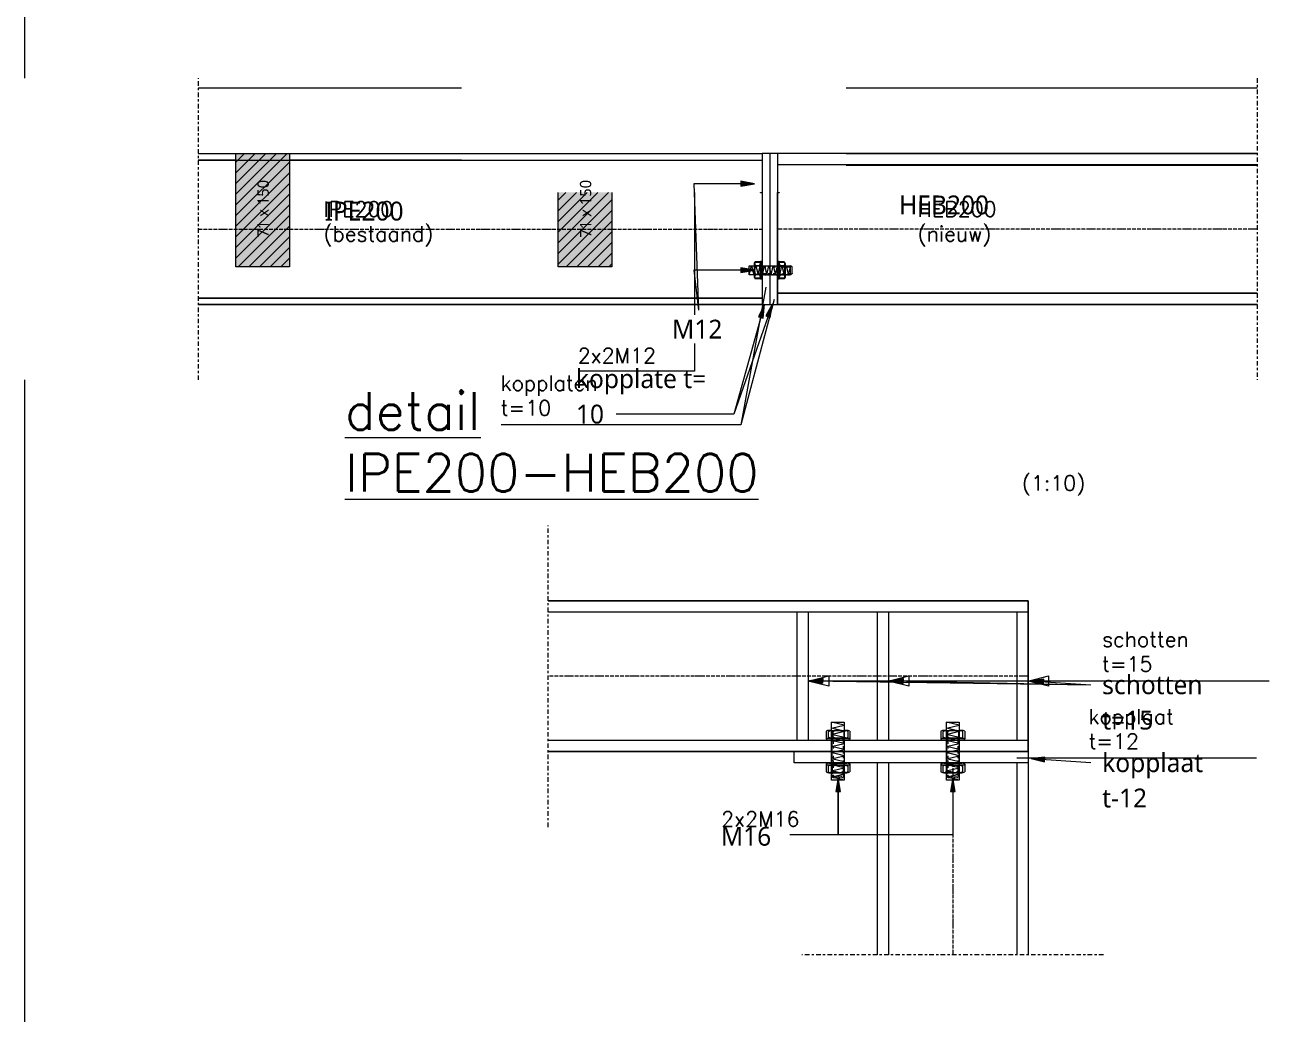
# Model space of a CAD drawing. Header units: millimetres. Extents: x -14163 to 55687, y -143 to 37302.
# Drawn here: x 24256 to 25906, y 31679 to 32990 of the extents above; entities that cross this region are included whole.
import ezdxf

# ---------------------------------------------------------------- set-up
doc = ezdxf.new("R2010")
doc.units = ezdxf.units.MM
for name, pattern in [('Dash', [6.35, 3.175, -3.175]), ('MV_center', [15, 6, -3, 3, -3]), ('MV_hartlijn_staal', [6.6, 5, -0.8, 0, -0.8]), ('Streep 1_1', [2, 1, -1])]:
    doc.linetypes.add(name, pattern=pattern)
for name, color, linetype, lineweight in [('A-ANNO-NOTE', 131, 'Continuous', 18), ('A-DETL', 90, 'Continuous', 13), ('A-DETL-GENF', 92, 'Continuous', 18), ('A-DETL-GENF-HDLN', 1, 'Dash', 18), ('A-DETL-IDEN', 3, 'Continuous', 18), ('A-DETL-MEDM', 33, 'Continuous', 18), ('ARCERING', 55, 'Continuous', 13), ('doorbraakdetails_dwg', 8, 'Continuous', 13), ('G-ANNO-TEXT', 231, 'Continuous', 13), ('MAATVOERING', 1, 'Continuous', 13), ('STAAL', 2, 'Continuous', 13)]:
    doc.layers.add(name, color=color, linetype=linetype, lineweight=lineweight)
doc.styles.add('RomanS_1', font='romans__.ttf', dxfattribs={"height": 1270})
doc.styles.add('RomanS_2', font='romans__.ttf', dxfattribs={"height": 508})
doc.styles.add('Segoe UI', font='segoeui.ttf', dxfattribs={"height": 15})
doc.styles.add('Segoe UI_3', font='segoeui.ttf', dxfattribs={"height": 25})

# ---------------------------------------------------------------- blocks, each defined once
blk = doc.blocks.new('doorbraakdetails_dwg_MOER-5098697-Details Constructie')
at = {"layer": 'ARCERING', "color": 2}
for p, q in [((-5.08, 3.74), (-5.08, 0.32)), ((-3.81, 4.06), (3.81, 4.06)), ((-3.81, 0), (3.81, 0)), ((-2.54, 3.74), (-2.54, 0.32)), ((2.54, 3.74), (2.54, 0.32)), ((5.08, 3.74), (5.08, 0.32))]:
    blk.add_line(p, q, dxfattribs=at)
for centre, radius, start, end in [((-3.81, 1.4), 2.66, 61.4929, 118.5071), ((-3.81, 2.66), 2.66, 241.4929, 298.5071), ((0, -6.1), 10.16, 75.5225, 104.4775), ((0, 10.16), 10.16, 255.5225, 284.4775), ((3.81, 1.4), 2.66, 61.4929, 118.5071), ((3.81, 2.66), 2.66, 241.4929, 298.5071)]:
    blk.add_arc(centre, radius, start, end, dxfattribs=at)
blk = doc.blocks.new('doorbraakdetails_dwg_MOER_BOUT_MOER12-5098698-Details Constructie')
at = {"layer": 'ARCERING', "flags": 128}
blk.add_lwpolyline([(-290, 1397), (320, 1251), (-290, 1104), (320, 957), (-290, 810), (320, 664), (-290, 517), (320, 370), (-290, 224), (320, 77), (-290, -70), (320, -216), (-290, -363), (320, -510), (-290, -656), (320, -803), (-290, -950), (320, -1096), (-290, -1243), (320, -1390)], dxfattribs=at)
at = {"layer": 'MAATVOERING', "color": 2, "flags": 128}
blk.add_lwpolyline([(-290, 1397), (320, 1397), (320, -1387), (-290, -1387)], close=True, dxfattribs=at)
at = {"xscale": 112.5, "yscale": 112.5, "zscale": 112.5, "rotation": 180}
for p in [(15, 1042), (15, -538)]:
    blk.add_blockref('doorbraakdetails_dwg_MOER-5098697-Details Constructie', p, dxfattribs=at)
blk = doc.blocks.new('doorbraakdetails_dwg_aanwijspijl-5098864-Details Constructie')
at = {"layer": 'MAATVOERING', "flags": 128}
blk.add_lwpolyline([(-687, 178), (0, 0), (-687, -178)], close=True, dxfattribs=at)
blk = doc.blocks.new('doorbraakdetails_dwg-4168051-Details Constructie')
at = {"layer": 'MAATVOERING'}
for p, q in [((228343, 155128), (228343, 167343)), ((234186, 154801), (243056, 154801)), ((256010, 154801), (269852, 154801)), ((252128, 148668), (250899, 148668)), ((253579, 147675), (252459, 143459)), ((228343, 100271), (228343, 144968)), ((270257, 134830), (254734, 134830)), ((269828, 132229), (261758, 132229)), ((255732, 131257), (255732, 129654))]:
    blk.add_line(p, q, dxfattribs=at)
at = {"layer": 'MAATVOERING', "flags": 128}
for points in [[(250899, 151279), (250899, 145260), (246979, 145260)], [(253303, 148095), (252459, 143459), (244389, 143459)], [(259603, 131257), (259603, 129654), (251812, 129654)]]:
    blk.add_lwpolyline(points, dxfattribs=at)
at = {"layer": 'STAAL', "color": 1}
for p, q in [((235453, 152588), (234186, 152588)), ((243056, 152588), (237256, 152588)), ((235453, 152372), (234186, 152372)), ((243056, 152372), (237256, 152372)), ((253183, 147724), (234186, 147724)), ((253183, 147508), (234186, 147508))]:
    blk.add_line(p, q, dxfattribs=at)
at = {"layer": 'STAAL'}
for p, q in [((269852, 152588), (256010, 152588)), ((256010, 152207), (269852, 152207)), ((253437, 151279), (253437, 147508)), ((253691, 151279), (253691, 147508)), ((253691, 147889), (269852, 147889)), ((262136, 137149), (245975, 137149)), ((254353, 137149), (254353, 132831)), ((254734, 137149), (254734, 132831)), ((257056, 137149), (257056, 132831)), ((257437, 137149), (257437, 132831)), ((261755, 137149), (261755, 132831)), ((262136, 132831), (245975, 132831)), ((257056, 132069), (257056, 125603)), ((257437, 132069), (257437, 125603)), ((261755, 132069), (261755, 125603)), ((262136, 132069), (262136, 125603))]:
    blk.add_line(p, q, dxfattribs=at)
at = {"layer": 'STAAL', "flags": 128}
for points in [[(253183, 151279), (253183, 147508), (253691, 147508), (269852, 147508)], [(245975, 137530), (262136, 137530), (262136, 132450), (245975, 132450)], [(262136, 132450), (262136, 132069), (254254, 132069), (254254, 132450)]]:
    blk.add_lwpolyline(points, dxfattribs=at)
for p, xscale, yscale, zscale, rotation in [((253446, 148656), 0.5000000000000001, 0.5000000000000001, 0.5000000000000001, 90), ((255742, 132471), 0.6999999998249999, 0.6999999998249999, 0.6999999998249999, 180), ((259613, 132471), 0.6999999998249999, 0.6999999998249999, 0.6999999998249999, 180)]:
    blk.add_blockref('doorbraakdetails_dwg_MOER_BOUT_MOER12-5098698-Details Constructie', p, dxfattribs=dict(xscale=xscale, yscale=yscale, zscale=zscale, rotation=rotation))
at = {"rotation": 180}
for p in [(254734, 134830), (257437, 134830), (262136, 134830)]:
    blk.add_blockref('doorbraakdetails_dwg_aanwijspijl-5098864-Details Constructie', p, dxfattribs=at)
at = {"layer": 'MAATVOERING', "color": 2, "char_height": 508, "attachment_point": 1, "line_spacing_factor": 0.983083, "style": 'RomanS_2'}
for s, insert, width in [('IPE200\\P(bestaand)', (238403, 150975), 5037.71), ('HEB200\\P(nieuw)', (258419, 150975), 3738.05), ('2x2M12', (246969, 146042), 3558.58), ('kopplaten\\Pt=10', (244372, 145115), 4449.77), ('(1:10)', (261931, 141749), 2896.37), ('schotten\\Pt=15', (264631, 136486), 3973.23), ('kopplaat\\Pt=12', (264175, 133885), 3917.53), ('2x2M16', (251802, 130436), 3558.58)]:
    blk.add_mtext(s, dxfattribs=dict(at, insert=insert, width=width))
at = {"layer": 'MAATVOERING', "color": 6, "insert": (239127, 144558), "char_height": 1270, "width": 19167.68, "attachment_point": 1, "line_spacing_factor": 0.983083, "style": 'RomanS_1'}
blk.add_mtext('\\Ldetail\\PIPE200-HEB200', dxfattribs=at)
blk = doc.blocks.new('00 hout_rechthoekig_sls - Vuren 71x150-V108-Details Constructie')
at = {"layer": 'A-DETL-GENF', "lineweight": 13}
blk.add_hatch(color=256, dxfattribs=at).paths.add_polyline_path([(0, 0), (0, -71), (98.5, -71), (98.5, 0), (69.6, 0)])
at = {"layer": 'A-DETL-MEDM', "lineweight": 13}
h = blk.add_hatch(dxfattribs=at)
h.set_pattern_fill('FP_204', color=256, style=0, pattern_type=2)
h.set_pattern_definition([(315, (-32669.356, 24963.737), (7.0710678, 7.0710678), [])])
h.paths.add_polyline_path([(0, 0), (0, -71), (98.5, -71), (98.5, 0), (69.6, 0)])
at = {"layer": 'A-DETL-MEDM'}
for p, q in [((0, 0), (98.5, 0)), ((0, -71), (0, 0)), ((98.5, -71), (0, -71)), ((98.5, -71), (0, -71))]:
    blk.add_line(p, q, dxfattribs=at)
blk = doc.blocks.new('00 hout_rechthoekig_sls - Vuren 71x150-V109-Details Constructie')
at = {"layer": 'A-DETL-GENF', "lineweight": 13}
blk.add_hatch(color=256, dxfattribs=at).paths.add_polyline_path([(0, -71), (150, -71), (150, 0), (0, 0)])
at = {"layer": 'A-DETL-MEDM', "lineweight": 13}
h = blk.add_hatch(dxfattribs=at)
h.set_pattern_fill('FP_205', color=256, style=0, pattern_type=2)
h.set_pattern_definition([(315, (-32669.356, 24536.234), (7.0710678, 7.0710678), [])])
h.paths.add_polyline_path([(0, -71), (150, -71), (150, 0), (0, 0)])
at = {"layer": 'A-DETL-MEDM'}
for p, q in [((0, 0), (150, 0)), ((0, -71), (0, 0)), ((150, 0), (150, -71)), ((150, 0), (150, -71)), ((150, 0), (150, -71)), ((150, -71), (0, -71)), ((150, -71), (0, -71))]:
    blk.add_line(p, q, dxfattribs=at)
blk = doc.blocks.new('00 bout_moer - M12-4299273-Details Constructie')
at = {"layer": 'A-DETL-GENF'}
for p, q in [((-2.2, -12), (-2.2, -11.7)), ((0, -12), (-2.2, -12)), ((0, -11.7), (0, -12)), ((20, -12), (20, -11.7)), ((22.2, -12), (20, -12)), ((22.2, -11.7), (22.2, -12))]:
    blk.add_line(p, q, dxfattribs=at)
blk = doc.blocks.new('00 bout_moer - M12-V110-Details Constructie')
at = {"layer": 'A-DETL-GENF'}
for p, q in [((-10.5, 9.4), (-9.5, 10.5)), ((-10.5, 9.4), (-9, 6)), ((-10.5, -9), (-10.5, 9.4)), ((-9, 6), (-10.5, 2.6)), ((-10.5, 2.6), (-10.5, -2.6)), ((-9.5, 10.5), (-3.2, 10.5)), ((-9, 6), (-3.8, 6)), ((-2.2, 2.6), (-3.8, 6)), ((-3.8, 6), (-2.2, 9.4)), ((-3.2, 10.5), (-2.2, 9.4)), ((-2.2, 0), (-2.2, 12)), ((-2.2, 12), (0, 12)), ((-2.2, 9.4), (-2.2, 0)), ((-2.2, -2.6), (-2.2, 2.6)), ((-2.2, -12), (-2.2, 0)), ((-2.2, 0), (-2.2, -9)), ((0, 12), (0, -12)), ((20, -12), (20, 12)), ((20, 12), (22.2, 12)), ((22.2, 12), (22.2, 0)), ((22.2, 9), (23.4, 10.5)), ((22.2, 0), (22.2, 9)), ((22.2, 9), (23.7, 5.8)), ((23.7, 5.8), (22.2, 2.6)), ((22.2, 2.6), (22.2, -2.6)), ((22.2, -9.4), (22.2, 0)), ((22.2, 0), (22.2, -12)), ((23.4, 10.5), (29.5, 10.5)), ((29, 5.8), (23.7, 5.8)), ((29, 5.8), (30.5, 9)), ((30.5, 2.6), (29, 5.8)), ((29.5, 10.5), (30.5, 9)), ((30.5, 9), (30.5, -9.4)), ((30.5, -2.6), (30.5, 2.6)), ((-10.5, -2.6), (-9, -5.8)), ((-9, -5.8), (-10.5, -9)), ((-9.5, -10.5), (-10.5, -9)), ((-3.4, -10.5), (-9.5, -10.5)), ((-9, -5.8), (-3.8, -5.8)), ((-3.8, -5.8), (-2.2, -2.6)), ((-2.2, -9), (-3.8, -5.8)), ((-2.2, -9), (-3.4, -10.5)), ((0, -12), (-2.2, -12)), ((22.2, -12), (20, -12)), ((22.2, -2.6), (23.7, -6)), ((23.7, -6), (22.2, -9.4)), ((23.2, -10.5), (22.2, -9.4)), ((29.5, -10.5), (23.2, -10.5)), ((29, -6), (23.7, -6)), ((29, -6), (30.5, -2.6)), ((30.5, -9.4), (29, -6)), ((30.5, -9.4), (29.5, -10.5))]:
    blk.add_line(p, q, dxfattribs=at)
at = {"layer": 'A-DETL-GENF', "linetype": 'Streep 1_1', "lineweight": 13}
for p, q in [((0, 6), (37.7, 6)), ((39.7, 4.5), (37.7, 6)), ((37.7, -6), (37.7, 6)), ((39.7, 4.5), (39.7, -4.5)), ((0, -6), (37.7, -6)), ((39.7, -4.5), (37.7, -6))]:
    blk.add_line(p, q, dxfattribs=at)
at = {"layer": 'A-DETL-GENF-HDLN'}
for p, q in [((0, 6), (1.5, 4.5)), ((0, 6), (0, -6)), ((1.5, 4.5), (37.7, 4.5)), ((0, -6), (1.5, -4.5)), ((1.5, -4.5), (37.7, -4.5))]:
    blk.add_line(p, q, dxfattribs=at)
blk = doc.blocks.new('00 bout_moer - M16-4299268-Details Constructie')
at = {"layer": 'A-DETL-GENF'}
for p, q in [((-13, 11.6), (-11.7, 13)), ((-13, 11.6), (-11.1, 7.4)), ((-13, -11.1), (-13, 11.6)), ((-11.1, 7.4), (-13, 3.2)), ((-13, 3.2), (-13, -3.2)), ((-11.7, 13), (-4, 13)), ((-11.1, 7.4), (-4.6, 7.4)), ((-4.6, 7.4), (-2.8, 11.6)), ((-2.8, 3.2), (-4.6, 7.4)), ((-4, 13), (-2.8, 11.6)), ((-2.8, 0), (-2.8, 14.9)), ((-2.8, 14.9), (0, 14.9)), ((-2.8, 11.6), (-2.8, 0)), ((-2.8, -3.2), (-2.8, 3.2)), ((-2.8, -14.9), (-2.8, 0)), ((-2.8, 0), (-2.8, -11.1)), ((0, 14.9), (0, -14.9)), ((30, -14.9), (30, 14.9)), ((30, 14.9), (32.8, 14.9)), ((32.8, 14.9), (32.8, 0)), ((32.8, 11.1), (34.2, 13)), ((32.8, 0), (32.8, 11.1)), ((32.8, 11.1), (34.6, 7.2)), ((34.6, 7.2), (32.8, 3.2)), ((32.8, 3.2), (32.8, -3.2)), ((32.8, -11.6), (32.8, 0)), ((32.8, 0), (32.8, -14.9)), ((34.2, 13), (41.8, 13)), ((41.1, 7.2), (34.6, 7.2)), ((41.1, 7.2), (43, 11.1)), ((43, 3.2), (41.1, 7.2)), ((41.8, 13), (43, 11.1)), ((43, 11.1), (43, -11.6)), ((43, -3.2), (43, 3.2)), ((-13, -3.2), (-11.1, -7.2)), ((-11.1, -7.2), (-13, -11.1)), ((-11.8, -13), (-13, -11.1)), ((-4.2, -13), (-11.8, -13)), ((-11.1, -7.2), (-4.6, -7.2)), ((-4.6, -7.2), (-2.8, -3.2)), ((-2.8, -11.1), (-4.6, -7.2)), ((-2.8, -11.1), (-4.2, -13)), ((0, -14.9), (-2.8, -14.9)), ((32.8, -14.9), (30, -14.9)), ((32.8, -3.2), (34.6, -7.4)), ((34.6, -7.4), (32.8, -11.6)), ((34, -13), (32.8, -11.6)), ((41.7, -13), (34, -13)), ((41.1, -7.4), (34.6, -7.4)), ((41.1, -7.4), (43, -3.2)), ((43, -11.6), (41.1, -7.4)), ((43, -11.6), (41.7, -13))]:
    blk.add_line(p, q, dxfattribs=at)
at = {"layer": 'A-DETL-GENF', "linetype": 'Streep 1_1', "lineweight": 13}
for p, q in [((0, 8), (47.7, 8)), ((49.7, 6.5), (47.7, 8)), ((47.7, -8), (47.7, 8)), ((49.7, 6.5), (49.7, -6.5)), ((0, -8), (47.7, -8)), ((49.7, -6.5), (47.7, -8))]:
    blk.add_line(p, q, dxfattribs=at)
at = {"layer": 'A-DETL-GENF-HDLN'}
for p, q in [((0, 8), (1.5, 6.5)), ((0, 8), (0, -8)), ((1.5, 6.5), (47.7, 6.5)), ((0, -8), (1.5, -6.5)), ((1.5, -6.5), (47.7, -6.5))]:
    blk.add_line(p, q, dxfattribs=at)
blk = doc.blocks.new('NLRS_00_DI_maskeer - Type 1-4234382-Details Constructie')
at = {"layer": 'A-DETL-GENF', "linetype": 'MV_center'}
blk.add_line((300, 0), (-100, 0), dxfattribs=at)

msp = doc.modelspace()

# ---------------------------------------------------------------- hatches: boundary and pattern name
at = {"layer": 'A-DETL-IDEN'}
for points in [[(25223.8, 32779.5), (25205.8, 32782.7), (25205.8, 32776.3)], [(25223.8, 32664.8), (25205.8, 32668), (25205.8, 32661.7)], [(25334.9, 31991.8), (25331.7, 31973.8), (25338, 31973.8)], [(25487, 31991.8), (25483.8, 31973.8), (25490.2, 31973.8)]]:
    msp.add_hatch(color=256, dxfattribs=at).paths.add_polyline_path(points)
at = {"layer": 'G-ANNO-TEXT'}
for points in [[(25237.3, 32619.6), (25229.4, 32603.1), (25235.5, 32601.4)], [(25247.8, 32620.4), (25238.9, 32604.4), (25244.8, 32602.3)], [(25296.8, 32120.5), (25314.8, 32117.1), (25314.9, 32123.4)], [(25403.4, 32120.5), (25421.3, 32117), (25421.4, 32123.3)], [(25589.4, 32120.5), (25607.2, 32116.2), (25607.6, 32122.5)], [(25590.8, 32017.2), (25608.6, 32012.9), (25609, 32019.2)]]:
    msp.add_hatch(color=7, dxfattribs=at).paths.add_polyline_path(points)

# ---------------------------------------------------------------- linework, layer by layer
at = {"layer": 'A-DETL', "lineweight": 18}
for p, q in [((24486.4, 32819.4), (25234.3, 32819.4)), ((24486.4, 32810.9), (25234.3, 32810.9)), ((25234.3, 32819.4), (25234.3, 32619.4)), ((25254.3, 32819.4), (25234.3, 32819.4)), ((25244.3, 32819.4), (25244.3, 32619.4)), ((25254.3, 32819.4), (25254.3, 32619.4)), ((25890.5, 32819.4), (25254.3, 32819.4)), ((25890.5, 32804.4), (25254.3, 32804.4)), ((24486.4, 32627.9), (25234.3, 32627.9)), ((25890.5, 32634.4), (25254.3, 32634.4)), ((24486.4, 32619.4), (25234.3, 32619.4)), ((25234.3, 32619.4), (25254.3, 32619.4)), ((25890.5, 32619.4), (25254.3, 32619.4)), ((25586.8, 32226.5), (24950.5, 32226.5)), ((25586.8, 32211.5), (24950.5, 32211.5)), ((25280.3, 32211.5), (25280.3, 32041.5)), ((25295.3, 32211.5), (25295.3, 32041.5)), ((25386.8, 32211.5), (25386.8, 32041.5)), ((25401.8, 32211.5), (25401.8, 32041.5)), ((25571.8, 32211.5), (25571.8, 32041.5)), ((25586.8, 32026.5), (25586.8, 32226.5)), ((25586.8, 32041.5), (24950.5, 32041.5)), ((25586.8, 32026.5), (24950.5, 32026.5)), ((25276.4, 32011.5), (25276.4, 32026.5)), ((25586.8, 32026.5), (25586.8, 31756.9)), ((25586.8, 32011.5), (25276.4, 32011.5)), ((25386.8, 32011.5), (25386.8, 31756.9)), ((25401.8, 32011.5), (25401.8, 31756.9)), ((25571.8, 32011.5), (25571.8, 31756.9))]:
    msp.add_line(p, q, dxfattribs=at)
at = {"layer": 'A-DETL', "linetype": 'MV_hartlijn_staal'}
for p, q in [((24486.4, 32719.4), (25234.3, 32719.4)), ((25890.5, 32719.4), (25254.3, 32719.4)), ((25586.8, 32126.5), (24950.5, 32126.5)), ((25486.8, 32011.5), (25486.8, 31756.9))]:
    msp.add_line(p, q, dxfattribs=at)
at = {"layer": 'A-DETL-IDEN'}
for p, q in [((25143.6, 32779.5), (25149.5, 32611.9)), ((25223.8, 32779.5), (25143.6, 32779.5)), ((25223.8, 32779.5), (25205.8, 32782.7)), ((25205.8, 32782.7), (25205.8, 32776.3)), ((25205.8, 32776.3), (25223.8, 32779.5)), ((25143.6, 32664.8), (25149.5, 32611.9)), ((25223.8, 32664.8), (25143.6, 32664.8)), ((25223.8, 32664.8), (25205.8, 32668)), ((25205.8, 32668), (25205.8, 32661.7)), ((25205.8, 32661.7), (25223.8, 32664.8)), ((25334.9, 31991.8), (25331.7, 31973.8)), ((25338, 31973.8), (25334.9, 31991.8)), ((25334.9, 31991.8), (25334.9, 31916)), ((25487, 31991.8), (25483.8, 31973.8)), ((25490.2, 31973.8), (25487, 31991.8)), ((25487, 31991.8), (25487, 31916)), ((25331.7, 31973.8), (25338, 31973.8)), ((25483.8, 31973.8), (25490.2, 31973.8)), ((25487, 31916), (25250.1, 31916)), ((25334.9, 31916), (25250.1, 31916))]:
    msp.add_line(p, q, dxfattribs=at)
at = {"layer": 'G-ANNO-TEXT', "color": 250}
for p, q in [((25237.3, 32619.6), (25229.4, 32603.1)), ((25235.5, 32601.4), (25237.3, 32619.6)), ((25247.8, 32620.4), (25238.9, 32604.4)), ((25244.8, 32602.3), (25247.8, 32620.4)), ((25229.4, 32603.1), (25235.5, 32601.4)), ((25238.9, 32604.4), (25244.8, 32602.3)), ((25196.4, 32474), (25040.5, 32474)), ((25314.9, 32123.4), (25296.8, 32120.5)), ((25296.8, 32120.5), (25314.8, 32117.1)), ((25296.8, 32120.5), (25670.1, 32115.2)), ((25314.8, 32117.1), (25314.9, 32123.4)), ((25421.4, 32123.3), (25403.4, 32120.5)), ((25403.4, 32120.5), (25421.3, 32117)), ((25403.4, 32120.5), (25670.1, 32115.2)), ((25421.3, 32117), (25421.4, 32123.3)), ((25607.6, 32122.5), (25589.4, 32120.5)), ((25589.4, 32120.5), (25607.2, 32116.2)), ((25589.4, 32120.5), (25670.1, 32115.2)), ((25607.2, 32116.2), (25607.6, 32122.5)), ((25609, 32019.2), (25590.8, 32017.2)), ((25590.8, 32017.2), (25608.6, 32012.9)), ((25590.8, 32017.2), (25670.1, 32011.9)), ((25608.6, 32012.9), (25609, 32019.2))]:
    msp.add_line(p, q, dxfattribs=at)

# ---------------------------------------------------------------- block references
at = {"layer": 'A-DETL-GENF', "linetype": 'MV_center'}
for p, rotation in [((24486.4, 32819.4), 270), ((25890.5, 32619.4), 90), ((24950.5, 32226.5), 270)]:
    msp.add_blockref('NLRS_00_DI_maskeer - Type 1-4234382-Details Constructie', p, dxfattribs=dict(at, rotation=rotation))
at = {"layer": 'A-DETL-GENF'}
for name, p in [('00 bout_moer - M12-4299273-Details Constructie', (25234.3, 32779.5)), ('00 bout_moer - M12-V110-Details Constructie', (25234.3, 32664.8))]:
    msp.add_blockref(name, p, dxfattribs=at)
at = {"layer": 'A-DETL-GENF', "rotation": 269.9999999999991}
for p in [(25334.9, 32041.5), (25487, 32041.5)]:
    msp.add_blockref('00 bout_moer - M16-4299268-Details Constructie', p, dxfattribs=at)
at = {"layer": 'A-DETL-GENF', "linetype": 'MV_center'}
msp.add_blockref('NLRS_00_DI_maskeer - Type 1-4234382-Details Constructie', (25386.8, 31756.9), dxfattribs=at)
at = {"layer": 'A-DETL-MEDM', "lineweight": 13, "rotation": 90}
for name, p in [('00 hout_rechthoekig_sls - Vuren 71x150-V109-Details Constructie', (24536.2, 32669.4)), ('00 hout_rechthoekig_sls - Vuren 71x150-V108-Details Constructie', (24963.7, 32669.4))]:
    msp.add_blockref(name, p, dxfattribs=at)
at = {"layer": 'doorbraakdetails_dwg', "color": 2, "xscale": 0.039370078740157, "yscale": 0.039370078740157, "zscale": 0.039370078740157}
msp.add_blockref('doorbraakdetails_dwg-4168051-Details Constructie', (15266.4, 26811.9), dxfattribs=at)

# ---------------------------------------------------------------- texts
at = {"layer": 'A-ANNO-NOTE', "lineweight": 13, "char_height": 15, "width": 94.599, "attachment_point": 1, "rotation": 90, "style": 'Segoe UI'}
for insert in [(24564.8, 32708.2), (24992.4, 32708.2)]:
    msp.add_mtext('71 x 150', dxfattribs=dict(at, insert=insert))
at = {"layer": 'G-ANNO-TEXT', "color": 253, "insert": (24653.8, 32755.7), "char_height": 25, "width": 126.667, "attachment_point": 1, "style": 'Segoe UI_3'}
msp.add_mtext('IPE200', dxfattribs=at)
at = {"layer": 'G-ANNO-TEXT', "color": 7, "char_height": 25, "attachment_point": 1, "style": 'Segoe UI_3'}
for s, insert, width in [('HEB200', (25415.7, 32763.9), 145.907), ('kopplate t=', (24987.1, 32533.5), 219.662), ('10', (24987.1, 32486.5), 46.498), ('schotten', (25685.1, 32127.7), 161.139), ('t=15', (25685.1, 32080.8), 89.789), ('kopplaat', (25685.1, 32024.4), 163.544), ('t-12', (25685.1, 31977.5), 77.764)]:
    msp.add_mtext(s, dxfattribs=dict(at, insert=insert, width=width))

# ---------------------------------------------------------------- next in the draw order: texts
at = {"layer": 'A-DETL-IDEN', "lineweight": 13, "char_height": 25, "width": 84.979, "attachment_point": 1, "style": 'Segoe UI_3', "bg_fill": 3, "box_fill_scale": 1.25, "bg_fill_color": 9, "bg_fill_true_color": 13158600, "bg_fill_transparency": 0}
for s, insert in [('M12', (25114.6, 32599.2)), ('M16', (25179.3, 31926.8))]:
    msp.add_mtext(s, dxfattribs=dict(at, insert=insert))

# ---------------------------------------------------------------- next in the draw order: linework, layer by layer
at = {"layer": 'G-ANNO-TEXT', "color": 250}
for p in [(25247.8, 32620.4), (25237.3, 32619.6)]:
    msp.add_line(p, (25196.4, 32474), dxfattribs=at)

doc.saveas('drawing.dxf')
